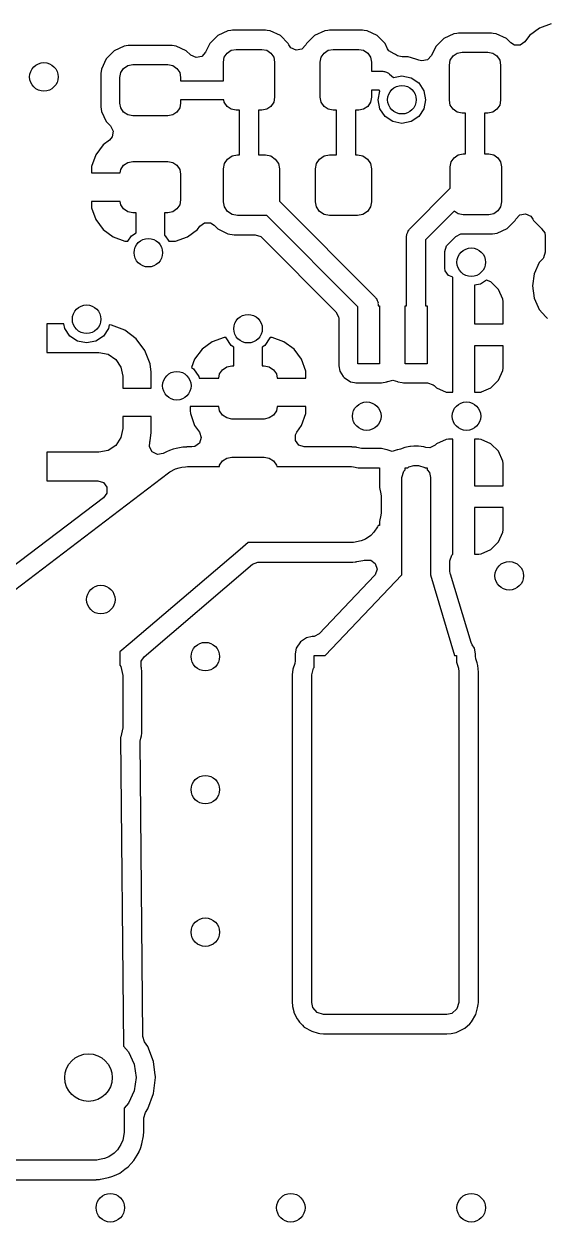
# Model space of a CAD drawing. Extents: x 100.3 to 197.2, y -144.7 to -85.3.
# Drawn here: x 126.99 to 132.49, y -123.75 to -111.14 of the extents above; entities that cross this region are included whole.
import ezdxf

# ---------------------------------------------------------------- set-up
doc = ezdxf.new("R2010")
doc.units = 0
doc.layers.add('BLACK', color=7, linetype='CONTINUOUS')

msp = doc.modelspace()

# ---------------------------------------------------------------- linework, layer by layer
at = {"layer": 'BLACK', "linetype": 'CONTINUOUS'}
for p, q in [((132.419, -111.186), (132.314, -111.264)), ((132.543, -111.143), (132.419, -111.186)), ((129.03, -111.266), (128.946, -111.35)), ((129.137, -111.216), (129.03, -111.266)), ((129.169, -111.212), (129.137, -111.216)), ((129.137, -111.216), (129.137, -111.216)), ((129.186, -111.209), (129.169, -111.212)), ((129.534, -111.209), (129.186, -111.209)), ((129.551, -111.212), (129.534, -111.209)), ((129.583, -111.216), (129.551, -111.212)), ((129.69, -111.266), (129.583, -111.216)), ((129.774, -111.35), (129.69, -111.266)), ((129.69, -111.266), (129.69, -111.266)), ((129.69, -111.266), (129.69, -111.266)), ((130.05, -111.266), (129.966, -111.35)), ((130.157, -111.216), (130.05, -111.266)), ((130.189, -111.212), (130.157, -111.216)), ((130.157, -111.216), (130.157, -111.216)), ((130.206, -111.209), (130.189, -111.212)), ((130.554, -111.209), (130.206, -111.209)), ((130.571, -111.212), (130.554, -111.209)), ((130.603, -111.216), (130.571, -111.212)), ((130.71, -111.266), (130.603, -111.216)), ((130.794, -111.35), (130.71, -111.266)), ((130.71, -111.266), (130.71, -111.266)), ((130.71, -111.266), (130.71, -111.266)), ((131.41, -111.296), (131.326, -111.38)), ((131.517, -111.246), (131.41, -111.296)), ((131.549, -111.242), (131.517, -111.246)), ((131.517, -111.246), (131.517, -111.246)), ((131.566, -111.239), (131.549, -111.242)), ((131.914, -111.239), (131.566, -111.239)), ((131.931, -111.242), (131.914, -111.239)), ((131.963, -111.246), (131.931, -111.242)), ((132.07, -111.296), (131.963, -111.246)), ((132.116, -111.341), (132.07, -111.296)), ((132.07, -111.296), (132.07, -111.296)), ((132.07, -111.296), (132.07, -111.296)), ((132.314, -111.264), (132.265, -111.33)), ((132.314, -111.264), (132.314, -111.264)), ((127.94, -111.426), (127.856, -111.51)), ((128.047, -111.376), (127.94, -111.426)), ((128.088, -111.371), (128.047, -111.376)), ((128.047, -111.376), (128.047, -111.376)), ((128.096, -111.369), (128.088, -111.371)), ((128.544, -111.369), (128.096, -111.369)), ((128.552, -111.371), (128.544, -111.369)), ((128.593, -111.376), (128.552, -111.371)), ((128.7, -111.426), (128.593, -111.376)), ((128.744, -111.469), (128.7, -111.426)), ((128.7, -111.426), (128.7, -111.426)), ((128.7, -111.426), (128.7, -111.426)), ((128.903, -111.441), (128.862, -111.486)), ((128.946, -111.35), (128.903, -111.441)), ((129.13, -111.45), (129.173, -111.42)), ((129.173, -111.42), (129.225, -111.41)), ((129.225, -111.41), (129.495, -111.41)), ((129.495, -111.41), (129.547, -111.42)), ((129.547, -111.42), (129.59, -111.45)), ((129.78, -111.363), (129.774, -111.35)), ((129.774, -111.35), (129.774, -111.35)), ((129.774, -111.35), (129.774, -111.35)), ((129.802, -111.393), (129.78, -111.363)), ((129.858, -111.419), (129.802, -111.393)), ((129.918, -111.408), (129.858, -111.419)), ((129.96, -111.363), (129.918, -111.408)), ((129.966, -111.35), (129.96, -111.363)), ((130.15, -111.45), (130.193, -111.42)), ((130.193, -111.42), (130.245, -111.41)), ((130.245, -111.41), (130.515, -111.41)), ((130.515, -111.41), (130.567, -111.42)), ((130.567, -111.42), (130.61, -111.45)), ((130.82, -111.405), (130.794, -111.35)), ((130.834, -111.427), (130.82, -111.405)), ((130.887, -111.459), (130.834, -111.427)), ((131.326, -111.38), (131.282, -111.475)), ((131.553, -111.45), (131.605, -111.44)), ((131.605, -111.44), (131.875, -111.44)), ((131.875, -111.44), (131.927, -111.45)), ((132.154, -111.365), (132.116, -111.341)), ((132.215, -111.365), (132.154, -111.365)), ((132.265, -111.33), (132.215, -111.365)), ((127.856, -111.51), (127.806, -111.617)), ((128.083, -111.58), (128.135, -111.57)), ((128.135, -111.57), (128.505, -111.57)), ((128.505, -111.57), (128.557, -111.58)), ((128.746, -111.472), (128.744, -111.469)), ((128.802, -111.497), (128.746, -111.472)), ((128.862, -111.486), (128.802, -111.497)), ((129.09, -111.545), (129.1, -111.493)), ((129.09, -111.74), (129.09, -111.545)), ((129.1, -111.493), (129.13, -111.45)), ((129.59, -111.45), (129.62, -111.493)), ((129.62, -111.493), (129.63, -111.545)), ((129.63, -111.545), (129.63, -111.915)), ((130.11, -111.545), (130.12, -111.493)), ((130.11, -111.915), (130.11, -111.545)), ((130.12, -111.493), (130.15, -111.45)), ((130.61, -111.45), (130.64, -111.493)), ((130.64, -111.493), (130.65, -111.545)), ((130.65, -111.545), (130.65, -111.64)), ((130.894, -111.461), (130.887, -111.459)), ((130.902, -111.466), (130.894, -111.461)), ((130.894, -111.461), (130.894, -111.461)), ((130.922, -111.477), (130.902, -111.466)), ((130.938, -111.483), (130.922, -111.477)), ((130.974, -111.49), (130.938, -111.483)), ((131.035, -111.49), (130.974, -111.49)), ((131.117, -111.514), (131.035, -111.49)), ((131.035, -111.49), (131.035, -111.49)), ((131.15, -111.524), (131.117, -111.514)), ((131.164, -111.528), (131.15, -111.524)), ((131.18, -111.531), (131.164, -111.528)), ((131.24, -111.519), (131.18, -111.531)), ((131.282, -111.475), (131.24, -111.519)), ((131.47, -111.575), (131.48, -111.523)), ((131.48, -111.523), (131.51, -111.48)), ((131.51, -111.48), (131.553, -111.45)), ((131.927, -111.45), (131.97, -111.48)), ((131.97, -111.48), (132, -111.523)), ((132, -111.523), (132.01, -111.575)), ((127.806, -111.617), (127.799, -111.666)), ((127.799, -111.666), (127.799, -112.014)), ((127.806, -111.617), (127.806, -111.617)), ((128, -111.705), (128.01, -111.653)), ((128.01, -111.653), (128.04, -111.61)), ((128.04, -111.61), (128.083, -111.58)), ((128.557, -111.58), (128.6, -111.61)), ((128.6, -111.61), (128.63, -111.653)), ((128.63, -111.653), (128.64, -111.705)), ((130.65, -111.64), (130.77, -111.64)), ((130.77, -111.64), (130.778, -111.643)), ((130.778, -111.643), (130.786, -111.642)), ((130.786, -111.642), (130.807, -111.652)), ((130.807, -111.652), (130.829, -111.66)), ((130.829, -111.66), (130.834, -111.666)), ((130.834, -111.666), (130.841, -111.67)), ((130.841, -111.67), (130.88, -111.708)), ((130.88, -111.708), (130.97, -111.69)), ((130.97, -111.69), (131.066, -111.709)), ((131.47, -111.945), (131.47, -111.575)), ((132.01, -111.575), (132.01, -111.945)), ((128, -111.975), (128, -111.705)), ((128.64, -111.705), (128.64, -111.74)), ((128.64, -111.74), (129.09, -111.74)), ((131.066, -111.709), (131.147, -111.764)), ((131.147, -111.764), (131.201, -111.845)), ((129.095, -111.94), (128.64, -111.94)), ((128.64, -111.94), (128.64, -111.975)), ((129.1, -111.967), (129.095, -111.94)), ((129.63, -111.915), (129.62, -111.967)), ((130.12, -111.967), (130.11, -111.915)), ((130.65, -111.915), (130.64, -111.967)), ((130.729, -111.84), (130.65, -111.84)), ((130.65, -111.84), (130.65, -111.915)), ((130.72, -111.94), (130.738, -111.85)), ((130.739, -112.036), (130.72, -111.94)), ((130.738, -111.85), (130.729, -111.84)), ((131.201, -111.845), (131.22, -111.94)), ((131.22, -111.94), (131.201, -112.036)), ((131.48, -111.997), (131.47, -111.945)), ((132.01, -111.945), (132, -111.997)), ((127.799, -112.014), (127.806, -112.063)), ((127.806, -112.063), (127.806, -112.063)), ((127.806, -112.063), (127.856, -112.17)), ((128.01, -112.027), (128, -111.975)), ((128.04, -112.07), (128.01, -112.027)), ((128.083, -112.1), (128.04, -112.07)), ((128.6, -112.07), (128.557, -112.1)), ((128.63, -112.027), (128.6, -112.07)), ((128.64, -111.975), (128.63, -112.027)), ((129.13, -112.01), (129.1, -111.967)), ((129.173, -112.04), (129.13, -112.01)), ((129.225, -112.05), (129.173, -112.04)), ((129.26, -112.05), (129.225, -112.05)), ((129.26, -112.52), (129.26, -112.05)), ((129.495, -112.05), (129.46, -112.05)), ((129.46, -112.05), (129.46, -112.52)), ((129.547, -112.04), (129.495, -112.05)), ((129.59, -112.01), (129.547, -112.04)), ((129.62, -111.967), (129.59, -112.01)), ((130.15, -112.01), (130.12, -111.967)), ((130.193, -112.04), (130.15, -112.01)), ((130.245, -112.05), (130.193, -112.04)), ((130.28, -112.05), (130.245, -112.05)), ((130.28, -112.52), (130.28, -112.05)), ((130.515, -112.05), (130.48, -112.05)), ((130.48, -112.05), (130.48, -112.52)), ((130.567, -112.04), (130.515, -112.05)), ((130.61, -112.01), (130.567, -112.04)), ((130.64, -111.967), (130.61, -112.01)), ((130.793, -112.117), (130.739, -112.036)), ((131.201, -112.036), (131.147, -112.117)), ((131.51, -112.04), (131.48, -111.997)), ((131.553, -112.07), (131.51, -112.04)), ((131.605, -112.08), (131.553, -112.07)), ((131.927, -112.07), (131.875, -112.08)), ((131.97, -112.04), (131.927, -112.07)), ((132, -111.997), (131.97, -112.04)), ((127.856, -112.17), (127.856, -112.17)), ((127.856, -112.17), (127.856, -112.17)), ((127.856, -112.17), (127.901, -112.216)), ((128.135, -112.11), (128.083, -112.1)), ((128.505, -112.11), (128.135, -112.11)), ((128.557, -112.1), (128.505, -112.11)), ((130.875, -112.171), (130.793, -112.117)), ((130.97, -112.19), (130.875, -112.171)), ((131.066, -112.171), (130.97, -112.19)), ((131.147, -112.117), (131.066, -112.171)), ((131.64, -112.08), (131.605, -112.08)), ((131.64, -112.51), (131.64, -112.08)), ((131.875, -112.08), (131.84, -112.08)), ((131.84, -112.08), (131.84, -112.51)), ((127.901, -112.216), (127.929, -112.27)), ((127.929, -112.27), (127.919, -112.331)), ((127.824, -112.414), (127.746, -112.519)), ((127.89, -112.365), (127.824, -112.414)), ((127.824, -112.414), (127.824, -112.414)), ((127.919, -112.331), (127.89, -112.365)), ((127.746, -112.519), (127.703, -112.643)), ((129.101, -112.611), (129.133, -112.564)), ((129.133, -112.564), (129.181, -112.532)), ((129.181, -112.532), (129.238, -112.52)), ((129.238, -112.52), (129.26, -112.52)), ((129.46, -112.52), (129.533, -112.52)), ((129.533, -112.52), (129.589, -112.532)), ((129.589, -112.532), (129.637, -112.564)), ((129.637, -112.564), (129.669, -112.611)), ((130.071, -112.611), (130.103, -112.564)), ((130.103, -112.564), (130.151, -112.532)), ((130.151, -112.532), (130.208, -112.52)), ((130.208, -112.52), (130.28, -112.52)), ((130.48, -112.52), (130.503, -112.52)), ((130.503, -112.52), (130.559, -112.532)), ((130.559, -112.532), (130.607, -112.564)), ((130.607, -112.564), (130.639, -112.611)), ((131.49, -112.593), (131.52, -112.55)), ((131.52, -112.55), (131.563, -112.52)), ((131.563, -112.52), (131.615, -112.51)), ((131.615, -112.51), (131.64, -112.51)), ((131.84, -112.51), (131.885, -112.51)), ((131.885, -112.51), (131.937, -112.52)), ((131.937, -112.52), (131.98, -112.55)), ((131.98, -112.55), (132.01, -112.593)), ((127.703, -112.643), (127.7, -112.673)), ((127.7, -112.673), (127.7, -112.71)), ((128.003, -112.71), (128.01, -112.673)), ((128.01, -112.673), (128.04, -112.63)), ((128.04, -112.63), (128.083, -112.6)), ((128.083, -112.6), (128.135, -112.59)), ((128.135, -112.59), (128.505, -112.59)), ((128.505, -112.59), (128.557, -112.6)), ((128.557, -112.6), (128.6, -112.63)), ((128.6, -112.63), (128.63, -112.673)), ((128.63, -112.673), (128.64, -112.725)), ((129.09, -112.668), (129.101, -112.611)), ((129.09, -113.013), (129.09, -112.668)), ((129.669, -112.611), (129.68, -112.668)), ((129.68, -112.668), (129.68, -113.009)), ((130.06, -112.668), (130.071, -112.611)), ((130.06, -113.013), (130.06, -112.668)), ((130.639, -112.611), (130.65, -112.668)), ((130.65, -112.668), (130.65, -113.013)), ((131.48, -112.645), (131.49, -112.593)), ((131.48, -112.871), (131.48, -112.645)), ((132.01, -112.593), (132.02, -112.645)), ((132.02, -112.645), (132.02, -113.015)), ((127.7, -112.71), (128.003, -112.71)), ((127.7, -112.71), (127.7, -112.71)), ((128.64, -112.725), (128.64, -112.995)), ((131.05, -113.301), (131.48, -112.871)), ((128.003, -113.01), (127.7, -113.01)), ((127.7, -113.01), (127.7, -113.01)), ((127.7, -113.01), (127.7, -113.047)), ((127.7, -113.047), (127.703, -113.077)), ((127.703, -113.077), (127.746, -113.201)), ((128.01, -113.047), (128.003, -113.01)), ((128.04, -113.09), (128.01, -113.047)), ((128.63, -113.047), (128.6, -113.09)), ((128.64, -112.995), (128.63, -113.047)), ((129.101, -113.069), (129.09, -113.013)), ((129.133, -113.117), (129.101, -113.069)), ((129.68, -113.009), (130.691, -114.02)), ((130.071, -113.069), (130.06, -113.013)), ((130.103, -113.117), (130.071, -113.069)), ((130.639, -113.069), (130.607, -113.117)), ((130.65, -113.013), (130.639, -113.069)), ((132.01, -113.067), (131.98, -113.11)), ((132.02, -113.015), (132.01, -113.067)), ((127.746, -113.201), (127.824, -113.306)), ((128.083, -113.12), (128.04, -113.09)), ((128.135, -113.13), (128.083, -113.12)), ((128.17, -113.13), (128.135, -113.13)), ((128.17, -113.342), (128.17, -113.13)), ((128.505, -113.13), (128.47, -113.13)), ((128.47, -113.13), (128.47, -113.369)), ((128.557, -113.12), (128.505, -113.13)), ((128.6, -113.09), (128.557, -113.12)), ((129.181, -113.149), (129.133, -113.117)), ((129.238, -113.16), (129.181, -113.149)), ((129.533, -113.16), (129.238, -113.16)), ((129.546, -113.158), (129.533, -113.16)), ((130.506, -114.118), (129.546, -113.158)), ((130.151, -113.149), (130.103, -113.117)), ((130.208, -113.16), (130.151, -113.149)), ((130.503, -113.16), (130.208, -113.16)), ((130.559, -113.149), (130.503, -113.16)), ((130.607, -113.117), (130.559, -113.149)), ((131.522, -113.112), (131.22, -113.413)), ((131.563, -113.14), (131.522, -113.112)), ((131.615, -113.15), (131.563, -113.14)), ((131.885, -113.15), (131.615, -113.15)), ((131.937, -113.14), (131.885, -113.15)), ((131.98, -113.11), (131.937, -113.14)), ((132.08, -113.294), (132.164, -113.21)), ((132.164, -113.21), (132.17, -113.197)), ((132.17, -113.197), (132.212, -113.152)), ((132.212, -113.152), (132.272, -113.141)), ((132.272, -113.141), (132.328, -113.167)), ((132.328, -113.167), (132.35, -113.197)), ((132.35, -113.197), (132.356, -113.21)), ((132.356, -113.21), (132.44, -113.294)), ((127.824, -113.306), (127.824, -113.306)), ((127.824, -113.306), (127.929, -113.384)), ((128.711, -113.384), (128.816, -113.306)), ((128.816, -113.306), (128.842, -113.271)), ((128.816, -113.306), (128.816, -113.306)), ((128.842, -113.271), (128.892, -113.235)), ((128.892, -113.235), (128.953, -113.235)), ((128.953, -113.235), (128.992, -113.259)), ((128.992, -113.259), (129.033, -113.3)), ((129.033, -113.3), (129.137, -113.351)), ((131.021, -113.356), (131.032, -113.335)), ((131.032, -113.335), (131.039, -113.313)), ((131.039, -113.313), (131.046, -113.308)), ((131.046, -113.308), (131.05, -113.301)), ((131.973, -113.344), (132.08, -113.294)), ((132.44, -113.294), (132.44, -113.294)), ((132.44, -113.294), (132.446, -113.3)), ((132.446, -113.3), (132.444, -113.302)), ((132.444, -113.302), (132.474, -113.341)), ((127.929, -113.384), (128.053, -113.427)), ((128.053, -113.427), (128.083, -113.43)), ((128.083, -113.43), (128.083, -113.43)), ((128.083, -113.43), (128.085, -113.43)), ((128.085, -113.43), (128.123, -113.373)), ((128.123, -113.373), (128.17, -113.342)), ((128.47, -113.369), (128.477, -113.373)), ((128.477, -113.373), (128.515, -113.43)), ((128.515, -113.43), (128.557, -113.43)), ((128.557, -113.43), (128.587, -113.427)), ((128.557, -113.43), (128.557, -113.43)), ((128.587, -113.427), (128.711, -113.384)), ((129.137, -113.351), (129.205, -113.361)), ((129.205, -113.361), (129.425, -113.361)), ((129.425, -113.361), (129.483, -113.38)), ((129.483, -113.38), (129.495, -113.39)), ((129.495, -113.39), (130.276, -114.172)), ((131.02, -113.372), (131.023, -113.364)), ((131.02, -114.11), (131.02, -113.372)), ((131.023, -113.364), (131.021, -113.356)), ((131.22, -113.413), (131.22, -114.11)), ((131.45, -113.467), (131.538, -113.379)), ((131.538, -113.379), (131.592, -113.352)), ((131.592, -113.352), (131.608, -113.35)), ((131.608, -113.35), (131.924, -113.35)), ((131.924, -113.35), (131.973, -113.344)), ((131.924, -113.35), (131.924, -113.35)), ((132.474, -113.341), (132.48, -113.374)), ((132.48, -113.374), (132.48, -113.545)), ((131.421, -113.537), (131.44, -113.479)), ((131.421, -113.711), (131.421, -113.537)), ((131.44, -113.479), (131.45, -113.467)), ((132.48, -113.545), (132.461, -113.603)), ((131.426, -113.741), (131.421, -113.711)), ((132.417, -113.654), (132.363, -113.772)), ((132.456, -113.61), (132.417, -113.654)), ((132.417, -113.654), (132.417, -113.654)), ((132.461, -113.603), (132.456, -113.61)), ((131.462, -113.791), (131.426, -113.741)), ((131.499, -113.803), (131.462, -113.791)), ((131.506, -113.81), (131.499, -113.803)), ((131.506, -114.3), (131.506, -113.81)), ((131.861, -113.838), (131.796, -113.881)), ((131.907, -113.858), (131.861, -113.838)), ((132.363, -113.772), (132.345, -113.9)), ((131.796, -113.881), (131.735, -113.893)), ((131.735, -113.893), (131.735, -114.11)), ((131.986, -113.937), (131.907, -113.858)), ((132.032, -114.04), (131.986, -113.937)), ((132.345, -113.9), (132.345, -113.9)), ((132.345, -113.9), (132.363, -114.028)), ((130.691, -114.02), (130.695, -114.027)), ((130.695, -114.027), (130.701, -114.032)), ((130.701, -114.032), (130.708, -114.054)), ((130.708, -114.054), (130.719, -114.075)), ((130.719, -114.075), (130.718, -114.083)), ((130.718, -114.083), (130.72, -114.09)), ((130.72, -114.09), (130.72, -114.11)), ((132.035, -114.065), (132.032, -114.04)), ((132.035, -114.3), (132.035, -114.065)), ((132.035, -114.065), (132.035, -114.065)), ((132.363, -114.028), (132.406, -114.122)), ((130.276, -114.172), (130.304, -114.226)), ((130.506, -114.719), (130.506, -114.118)), ((130.72, -114.11), (130.735, -114.11)), ((130.735, -114.11), (130.735, -114.719)), ((131.006, -114.719), (131.006, -114.11)), ((131.006, -114.11), (131.02, -114.11)), ((131.22, -114.11), (131.235, -114.11)), ((131.235, -114.11), (131.235, -114.719)), ((131.735, -114.11), (131.735, -114.3)), ((132.406, -114.122), (132.417, -114.146)), ((132.417, -114.146), (132.486, -114.226)), ((127.23, -114.3), (127.23, -114.6)), ((127.41, -114.3), (127.23, -114.3)), ((127.23, -114.3), (127.23, -114.3)), ((127.419, -114.346), (127.41, -114.3)), ((127.888, -114.308), (127.881, -114.346)), ((127.911, -114.311), (127.888, -114.308)), ((128.052, -114.366), (127.911, -114.311)), ((130.304, -114.226), (130.305, -114.242)), ((130.305, -114.242), (130.305, -114.739)), ((131.506, -114.719), (131.506, -114.3)), ((131.735, -114.3), (131.735, -114.3)), ((131.735, -114.3), (132.035, -114.3)), ((132.035, -114.3), (132.035, -114.3)), ((132.486, -114.226), (132.502, -114.244)), ((127.473, -114.427), (127.419, -114.346)), ((127.554, -114.481), (127.473, -114.427)), ((127.827, -114.427), (127.746, -114.481)), ((127.881, -114.346), (127.827, -114.427)), ((128.173, -114.457), (128.052, -114.366)), ((128.264, -114.578), (128.173, -114.457)), ((129.097, -114.443), (128.972, -114.487)), ((129.118, -114.441), (129.097, -114.443)), ((129.097, -114.443), (129.097, -114.443)), ((129.119, -114.446), (129.118, -114.441)), ((129.173, -114.527), (129.119, -114.446)), ((129.581, -114.446), (129.527, -114.527)), ((129.582, -114.441), (129.581, -114.446)), ((129.603, -114.443), (129.582, -114.441)), ((129.728, -114.487), (129.603, -114.443)), ((127.65, -114.5), (127.554, -114.481)), ((127.746, -114.481), (127.65, -114.5)), ((128.319, -114.719), (128.264, -114.578)), ((128.865, -114.565), (128.787, -114.672)), ((128.972, -114.487), (128.865, -114.565)), ((128.865, -114.565), (128.865, -114.565)), ((129.2, -114.545), (129.173, -114.527)), ((129.2, -114.74), (129.2, -114.545)), ((129.527, -114.527), (129.5, -114.545)), ((129.5, -114.545), (129.5, -114.74)), ((129.835, -114.565), (129.728, -114.487)), ((129.913, -114.672), (129.835, -114.565)), ((129.835, -114.565), (129.835, -114.565)), ((132.035, -114.529), (131.735, -114.529)), ((131.735, -114.529), (131.735, -114.529)), ((131.735, -114.529), (131.735, -115.019)), ((132.035, -114.764), (132.035, -114.529)), ((132.035, -114.529), (132.035, -114.529)), ((127.23, -114.6), (127.78, -114.6)), ((127.78, -114.6), (127.876, -114.619)), ((127.876, -114.619), (127.957, -114.673)), ((127.957, -114.673), (128.011, -114.754)), ((128.33, -114.807), (128.319, -114.719)), ((128.787, -114.672), (128.756, -114.759)), ((129.957, -114.797), (129.913, -114.672)), ((130.735, -114.719), (130.506, -114.719)), ((131.235, -114.719), (131.006, -114.719)), ((131.506, -115.019), (131.506, -114.719)), ((128.011, -114.754), (128.03, -114.85)), ((128.33, -114.87), (128.33, -114.807)), ((128.33, -114.807), (128.33, -114.807)), ((128.756, -114.759), (128.777, -114.773)), ((128.777, -114.773), (128.831, -114.854)), ((129.042, -114.87), (129.051, -114.826)), ((129.051, -114.826), (129.081, -114.781)), ((129.081, -114.781), (129.126, -114.751)), ((129.126, -114.751), (129.18, -114.74)), ((129.18, -114.74), (129.2, -114.74)), ((129.5, -114.74), (129.52, -114.74)), ((129.52, -114.74), (129.574, -114.751)), ((129.574, -114.751), (129.619, -114.781)), ((129.619, -114.781), (129.649, -114.826)), ((129.649, -114.826), (129.658, -114.87)), ((129.96, -114.827), (129.957, -114.797)), ((129.957, -114.797), (129.957, -114.797)), ((129.96, -114.87), (129.96, -114.827)), ((130.305, -114.739), (130.305, -114.739)), ((130.305, -114.739), (130.317, -114.798)), ((130.317, -114.798), (130.317, -114.798)), ((130.317, -114.798), (130.353, -114.851)), ((131.986, -114.892), (132.032, -114.789)), ((132.032, -114.789), (132.035, -114.764)), ((132.035, -114.764), (132.035, -114.764)), ((128.03, -114.85), (128.03, -114.975)), ((128.03, -114.975), (128.33, -114.975)), ((128.33, -114.975), (128.33, -114.87)), ((128.33, -114.975), (128.33, -114.975)), ((128.831, -114.854), (128.834, -114.87)), ((128.834, -114.87), (129.042, -114.87)), ((129.658, -114.87), (129.96, -114.87)), ((129.96, -114.87), (129.96, -114.87)), ((130.353, -114.851), (130.361, -114.864)), ((130.361, -114.864), (130.428, -114.908)), ((130.428, -114.908), (130.472, -114.917)), ((130.472, -114.917), (130.486, -114.92)), ((130.486, -114.92), (130.486, -114.92)), ((130.486, -114.92), (130.486, -114.92)), ((130.486, -114.92), (130.486, -114.92)), ((130.486, -114.92), (130.754, -114.92)), ((130.754, -114.92), (130.813, -114.908)), ((130.754, -114.92), (130.754, -114.92)), ((130.813, -114.908), (130.815, -114.907)), ((130.815, -114.907), (130.82, -114.905)), ((130.82, -114.905), (130.822, -114.904)), ((130.822, -114.905), (130.874, -114.89)), ((130.822, -114.904), (130.822, -114.905)), ((130.874, -114.89), (130.925, -114.907)), ((130.925, -114.907), (130.928, -114.908)), ((130.928, -114.908), (130.972, -114.917)), ((130.972, -114.917), (130.986, -114.92)), ((130.986, -114.92), (130.986, -114.92)), ((130.986, -114.92), (130.986, -114.92)), ((130.986, -114.92), (130.986, -114.92)), ((130.986, -114.92), (131.241, -114.92)), ((131.241, -114.92), (131.299, -114.939)), ((131.299, -114.939), (131.311, -114.949)), ((131.311, -114.949), (131.333, -114.971)), ((131.333, -114.971), (131.436, -115.016)), ((131.808, -115.015), (131.907, -114.971)), ((131.907, -114.971), (131.986, -114.892)), ((131.436, -115.016), (131.461, -115.019)), ((131.461, -115.019), (131.506, -115.019)), ((131.735, -115.019), (131.779, -115.019)), ((131.735, -115.019), (131.735, -115.019)), ((131.779, -115.019), (131.804, -115.016)), ((131.779, -115.019), (131.779, -115.019)), ((131.804, -115.016), (131.808, -115.015)), ((129.042, -115.17), (128.74, -115.17)), ((128.74, -115.17), (128.74, -115.213)), ((128.74, -115.213), (128.743, -115.243)), ((129.051, -115.214), (129.042, -115.17)), ((129.081, -115.259), (129.051, -115.214)), ((129.649, -115.214), (129.619, -115.259)), ((129.658, -115.17), (129.649, -115.214)), ((129.96, -115.17), (129.658, -115.17)), ((129.957, -115.243), (129.96, -115.213)), ((129.96, -115.213), (129.96, -115.17)), ((129.96, -115.17), (129.96, -115.17)), ((128.33, -115.275), (128.03, -115.275)), ((128.03, -115.275), (128.03, -115.4)), ((128.33, -115.443), (128.33, -115.275)), ((128.33, -115.275), (128.33, -115.275)), ((128.743, -115.243), (128.743, -115.243)), ((128.743, -115.243), (128.787, -115.368)), ((129.126, -115.289), (129.081, -115.259)), ((129.18, -115.3), (129.126, -115.289)), ((129.52, -115.3), (129.18, -115.3)), ((129.574, -115.289), (129.52, -115.3)), ((129.619, -115.259), (129.574, -115.289)), ((129.913, -115.368), (129.957, -115.243)), ((128.03, -115.4), (128.011, -115.496)), ((128.319, -115.531), (128.33, -115.443)), ((128.33, -115.443), (128.33, -115.443)), ((128.787, -115.368), (128.837, -115.437)), ((128.837, -115.437), (128.857, -115.495)), ((129.848, -115.465), (129.863, -115.437)), ((129.848, -115.526), (129.848, -115.465)), ((129.863, -115.437), (129.913, -115.368)), ((127.957, -115.577), (127.876, -115.631)), ((128.011, -115.496), (127.957, -115.577)), ((128.311, -115.592), (128.316, -115.539)), ((128.34, -115.647), (128.311, -115.592)), ((128.316, -115.539), (128.319, -115.531)), ((128.662, -115.598), (128.592, -115.61)), ((128.67, -115.597), (128.662, -115.598)), ((128.662, -115.598), (128.662, -115.598)), ((128.699, -115.595), (128.67, -115.597)), ((128.703, -115.595), (128.699, -115.595)), ((128.707, -115.594), (128.703, -115.595)), ((128.758, -115.594), (128.707, -115.594)), ((128.789, -115.589), (128.758, -115.594)), ((128.838, -115.553), (128.789, -115.589)), ((128.857, -115.495), (128.838, -115.553)), ((129.884, -115.576), (129.848, -115.526)), ((129.942, -115.594), (129.884, -115.576)), ((130.443, -115.594), (129.942, -115.594)), ((130.447, -115.595), (130.443, -115.594)), ((130.443, -115.594), (130.443, -115.594)), ((130.453, -115.595), (130.447, -115.595)), ((130.487, -115.598), (130.453, -115.595)), ((130.495, -115.6), (130.487, -115.598)), ((130.497, -115.6), (130.495, -115.6)), ((130.544, -115.609), (130.497, -115.6)), ((130.497, -115.6), (130.497, -115.6)), ((130.497, -115.6), (130.497, -115.6)), ((130.99, -115.603), (130.983, -115.607)), ((131, -115.601), (130.99, -115.603)), ((130.99, -115.603), (130.99, -115.603)), ((131.036, -115.593), (131, -115.601)), ((131, -115.601), (131, -115.601)), ((131, -115.601), (131, -115.601)), ((131.053, -115.59), (131.036, -115.593)), ((131.06, -115.589), (131.053, -115.59)), ((131.096, -115.585), (131.06, -115.589)), ((131.144, -115.585), (131.096, -115.585)), ((131.202, -115.593), (131.144, -115.585)), ((131.144, -115.585), (131.144, -115.585)), ((131.221, -115.599), (131.202, -115.593)), ((131.202, -115.593), (131.202, -115.593)), ((131.265, -115.602), (131.221, -115.599)), ((131.319, -115.574), (131.265, -115.602)), ((131.333, -115.56), (131.319, -115.574)), ((131.436, -115.514), (131.333, -115.56)), ((131.461, -115.512), (131.436, -115.514)), ((131.506, -115.512), (131.461, -115.512)), ((131.461, -115.512), (131.461, -115.512)), ((131.506, -116.002), (131.506, -115.512)), ((131.735, -115.512), (131.735, -115.812)), ((131.779, -115.512), (131.735, -115.512)), ((131.735, -115.512), (131.735, -115.512)), ((131.804, -115.514), (131.779, -115.512)), ((131.907, -115.56), (131.804, -115.514)), ((131.986, -115.639), (131.907, -115.56)), ((127.78, -115.65), (127.23, -115.65)), ((127.23, -115.65), (127.23, -115.95)), ((127.876, -115.631), (127.78, -115.65)), ((128.395, -115.673), (128.34, -115.647)), ((128.455, -115.663), (128.395, -115.673)), ((128.491, -115.644), (128.455, -115.663)), ((128.522, -115.63), (128.491, -115.644)), ((128.491, -115.644), (128.491, -115.644)), ((128.56, -115.618), (128.522, -115.63)), ((128.592, -115.61), (128.56, -115.618)), ((128.592, -115.61), (128.592, -115.61)), ((129.081, -115.741), (129.126, -115.711)), ((129.126, -115.711), (129.18, -115.7)), ((129.18, -115.7), (129.52, -115.7)), ((129.52, -115.7), (129.574, -115.711)), ((129.574, -115.711), (129.619, -115.741)), ((130.563, -115.611), (130.544, -115.609)), ((130.754, -115.611), (130.563, -115.611)), ((130.813, -115.623), (130.754, -115.611)), ((130.754, -115.611), (130.754, -115.611)), ((130.754, -115.611), (130.754, -115.611)), ((130.815, -115.624), (130.813, -115.623)), ((130.813, -115.623), (130.813, -115.623)), ((130.813, -115.623), (130.813, -115.623)), ((130.813, -115.623), (130.813, -115.623)), ((130.866, -115.641), (130.815, -115.624)), ((130.919, -115.626), (130.866, -115.641)), ((130.92, -115.626), (130.919, -115.626)), ((130.919, -115.626), (130.919, -115.626)), ((130.925, -115.624), (130.92, -115.626)), ((130.928, -115.623), (130.925, -115.624)), ((130.955, -115.617), (130.928, -115.623)), ((130.928, -115.623), (130.928, -115.623)), ((130.983, -115.607), (130.955, -115.617)), ((132.032, -115.742), (131.986, -115.639)), ((128.512, -115.867), (128.528, -115.856)), ((128.528, -115.856), (128.587, -115.825)), ((128.587, -115.825), (128.625, -115.812)), ((128.625, -115.812), (128.654, -115.808)), ((128.654, -115.808), (128.691, -115.802)), ((128.691, -115.802), (128.711, -115.8)), ((128.711, -115.8), (129.048, -115.8)), ((129.048, -115.8), (129.051, -115.786)), ((129.051, -115.786), (129.081, -115.741)), ((129.619, -115.741), (129.649, -115.786)), ((129.649, -115.786), (129.652, -115.8)), ((129.652, -115.8), (130.438, -115.8)), ((130.438, -115.8), (130.462, -115.802)), ((130.462, -115.802), (130.508, -115.812)), ((130.508, -115.812), (130.735, -115.812)), ((130.735, -115.812), (130.735, -116.022)), ((130.97, -115.916), (130.99, -115.848)), ((130.99, -115.848), (131.006, -115.835)), ((131.006, -115.835), (131.006, -115.812)), ((131.006, -115.812), (131.033, -115.812)), ((131.033, -115.812), (131.044, -115.802)), ((131.044, -115.802), (131.096, -115.79)), ((131.096, -115.79), (131.144, -115.79)), ((131.144, -115.79), (131.212, -115.81)), ((131.212, -115.81), (131.213, -115.812)), ((131.213, -115.812), (131.235, -115.812)), ((131.235, -115.812), (131.235, -115.836)), ((131.235, -115.836), (131.259, -115.864)), ((131.735, -115.812), (131.735, -116.002)), ((132.035, -115.767), (132.032, -115.742)), ((132.035, -116.002), (132.035, -115.767)), ((132.035, -115.767), (132.035, -115.767)), ((126.889, -117.1), (128.512, -115.867)), ((127.23, -115.95), (127.23, -115.95)), ((127.23, -115.95), (127.769, -115.95)), ((127.769, -115.95), (127.827, -115.969)), ((127.827, -115.969), (127.863, -116.018)), ((130.97, -116.94), (130.97, -115.916)), ((131.259, -115.864), (131.27, -115.916)), ((131.27, -115.916), (131.27, -116.94)), ((127.863, -116.08), (127.829, -116.128)), ((127.863, -116.018), (127.863, -116.08)), ((130.735, -116.022), (130.748, -116.088)), ((130.748, -116.088), (130.75, -116.112)), ((131.506, -116.421), (131.506, -116.002)), ((131.735, -116.002), (131.735, -116.002)), ((131.735, -116.002), (132.035, -116.002)), ((132.035, -116.002), (132.035, -116.002)), ((127.829, -116.128), (126.853, -116.869)), ((130.75, -116.112), (130.75, -116.288)), ((132.035, -116.231), (131.735, -116.231)), ((131.735, -116.231), (131.735, -116.231)), ((131.735, -116.231), (131.735, -116.721)), ((132.035, -116.466), (132.035, -116.231)), ((132.035, -116.231), (132.035, -116.231)), ((130.748, -116.312), (130.735, -116.378)), ((130.75, -116.288), (130.748, -116.312)), ((130.713, -116.435), (130.676, -116.492)), ((130.719, -116.421), (130.713, -116.435)), ((130.735, -116.421), (130.719, -116.421)), ((130.735, -116.378), (130.735, -116.421)), ((131.506, -116.721), (131.506, -116.421)), ((132.032, -116.491), (132.035, -116.466)), ((132.035, -116.466), (132.035, -116.466)), ((129.35, -116.6), (129.266, -116.672)), ((130.438, -116.6), (129.35, -116.6)), ((130.462, -116.598), (130.438, -116.6)), ((130.541, -116.582), (130.462, -116.598)), ((130.585, -116.563), (130.541, -116.582)), ((130.642, -116.526), (130.585, -116.563)), ((130.676, -116.492), (130.642, -116.526)), ((131.907, -116.673), (131.986, -116.594)), ((131.986, -116.594), (132.032, -116.491)), ((129.266, -116.672), (128.107, -117.659)), ((129.266, -116.672), (129.266, -116.672)), ((131.476, -116.792), (131.495, -116.734)), ((131.495, -116.734), (131.505, -116.722)), ((131.505, -116.722), (131.506, -116.721)), ((131.735, -116.721), (131.779, -116.721)), ((131.735, -116.721), (131.735, -116.721)), ((131.779, -116.721), (131.804, -116.718)), ((131.779, -116.721), (131.779, -116.721)), ((131.804, -116.718), (131.907, -116.673)), ((128.255, -117.803), (129.398, -116.829)), ((129.398, -116.829), (129.454, -116.806)), ((129.454, -116.806), (129.462, -116.805)), ((129.462, -116.805), (130.443, -116.805)), ((130.443, -116.805), (130.443, -116.805)), ((130.443, -116.805), (130.453, -116.805)), ((130.453, -116.805), (130.477, -116.803)), ((130.477, -116.803), (130.487, -116.802)), ((130.487, -116.802), (130.497, -116.8)), ((130.487, -116.802), (130.487, -116.802)), ((130.487, -116.802), (130.487, -116.802)), ((130.497, -116.8), (130.581, -116.784)), ((130.581, -116.784), (130.583, -116.783)), ((130.581, -116.784), (130.581, -116.784)), ((130.581, -116.784), (130.581, -116.784)), ((130.583, -116.783), (130.583, -116.783)), ((130.583, -116.783), (130.583, -116.783)), ((130.583, -116.783), (130.583, -116.783)), ((130.583, -116.783), (130.583, -116.784)), ((130.583, -116.784), (130.642, -116.785)), ((130.642, -116.785), (130.69, -116.822)), ((130.69, -116.822), (130.708, -116.88)), ((131.476, -116.896), (131.476, -116.792)), ((130.681, -116.947), (130.099, -117.559)), ((130.163, -117.79), (130.97, -116.94)), ((130.688, -116.938), (130.681, -116.947)), ((130.708, -116.88), (130.688, -116.938)), ((131.27, -116.94), (131.525, -117.79)), ((131.48, -116.924), (131.476, -116.896)), ((131.482, -116.931), (131.48, -116.924)), ((131.698, -117.65), (131.482, -116.931)), ((129.967, -117.602), (129.901, -117.646)), ((130.025, -117.59), (129.967, -117.602)), ((129.967, -117.602), (129.967, -117.602)), ((130.027, -117.59), (130.025, -117.59)), ((130.025, -117.59), (130.025, -117.59)), ((130.025, -117.59), (130.025, -117.59)), ((130.045, -117.588), (130.027, -117.59)), ((130.099, -117.559), (130.045, -117.588)), ((128.107, -117.659), (128, -117.75)), ((128.107, -117.659), (128.107, -117.659)), ((129.856, -117.712), (129.845, -117.771)), ((129.901, -117.646), (129.856, -117.712)), ((129.856, -117.712), (129.856, -117.712)), ((129.901, -117.646), (129.901, -117.646)), ((131.71, -117.676), (131.698, -117.65)), ((131.698, -117.65), (131.698, -117.65)), ((131.734, -117.712), (131.71, -117.676)), ((131.746, -117.771), (131.734, -117.712)), ((128, -117.75), (128.001, -117.89)), ((128.225, -117.849), (128.255, -117.803)), ((128.226, -117.911), (128.225, -117.849)), ((129.841, -117.873), (129.823, -117.933)), ((129.845, -117.845), (129.841, -117.873)), ((129.845, -117.771), (129.845, -117.771)), ((129.845, -117.771), (129.845, -117.845)), ((130.045, -117.916), (130.045, -117.79)), ((130.045, -117.79), (130.163, -117.79)), ((131.525, -117.79), (131.545, -117.79)), ((131.545, -117.79), (131.545, -117.857)), ((131.545, -117.857), (131.565, -117.923)), ((131.746, -117.796), (131.746, -117.771)), ((131.746, -117.771), (131.746, -117.771)), ((131.75, -117.824), (131.746, -117.796)), ((131.762, -117.864), (131.75, -117.824)), ((131.765, -117.878), (131.762, -117.864)), ((128.001, -117.89), (128.011, -117.904)), ((128.011, -117.904), (128.03, -118)), ((128.03, -118), (128.03, -118.55)), ((128.228, -117.915), (128.226, -117.911)), ((128.229, -117.933), (128.228, -117.915)), ((128.23, -117.946), (128.229, -117.933)), ((128.231, -117.946), (128.23, -117.946)), ((128.231, -118.604), (128.231, -117.946)), ((129.823, -117.933), (129.815, -117.991)), ((129.815, -117.991), (129.815, -121.439)), ((129.823, -117.933), (129.823, -117.933)), ((130.02, -117.991), (130.04, -117.923)), ((130.02, -121.439), (130.02, -117.991)), ((130.04, -117.923), (130.045, -117.916)), ((131.565, -117.923), (131.57, -117.959)), ((131.57, -117.959), (131.57, -121.439)), ((131.768, -117.893), (131.765, -117.878)), ((131.774, -117.929), (131.768, -117.893)), ((131.774, -117.933), (131.774, -117.929)), ((131.776, -117.959), (131.774, -117.933)), ((131.776, -121.388), (131.776, -117.959)), ((131.776, -117.959), (131.776, -117.959)), ((128.03, -118.55), (128.011, -118.646)), ((128.228, -118.635), (128.23, -118.604)), ((128.23, -118.604), (128.231, -118.604)), ((128.011, -118.646), (128.008, -118.65)), ((128.008, -118.65), (128.039, -121.9)), ((128.214, -118.691), (128.22, -118.657)), ((128.243, -121.791), (128.214, -118.691)), ((128.22, -118.657), (128.228, -118.635)), ((131.776, -121.439), (131.776, -121.388)), ((129.815, -121.439), (129.818, -121.471)), ((129.818, -121.471), (129.819, -121.483)), ((129.819, -121.483), (129.831, -121.535)), ((130.032, -121.492), (130.02, -121.439)), ((130.078, -121.545), (130.032, -121.492)), ((131.55, -121.508), (131.497, -121.554)), ((131.57, -121.439), (131.55, -121.508)), ((131.747, -121.565), (131.767, -121.497)), ((131.767, -121.497), (131.772, -121.462)), ((131.772, -121.462), (131.776, -121.439)), ((129.831, -121.535), (129.832, -121.539)), ((129.832, -121.539), (129.833, -121.546)), ((129.833, -121.546), (129.867, -121.61)), ((129.867, -121.61), (129.876, -121.626)), ((129.876, -121.626), (129.893, -121.646)), ((129.893, -121.646), (129.923, -121.68)), ((130.146, -121.565), (130.078, -121.545)), ((131.444, -121.565), (130.146, -121.565)), ((131.497, -121.554), (131.444, -121.565)), ((131.685, -121.663), (131.703, -121.645)), ((131.703, -121.645), (131.747, -121.565)), ((129.923, -121.68), (129.939, -121.697)), ((129.939, -121.697), (129.94, -121.698)), ((129.94, -121.698), (130.02, -121.743)), ((130.02, -121.743), (130.088, -121.763)), ((130.088, -121.763), (130.107, -121.765)), ((130.107, -121.765), (130.146, -121.771)), ((130.146, -121.771), (130.146, -121.771)), ((130.146, -121.771), (131.444, -121.771)), ((131.444, -121.771), (131.488, -121.766)), ((131.444, -121.771), (131.444, -121.771)), ((131.488, -121.766), (131.54, -121.755)), ((131.54, -121.755), (131.55, -121.752)), ((131.55, -121.752), (131.631, -121.709)), ((131.631, -121.709), (131.685, -121.663)), ((128.039, -121.9), (128.091, -121.96)), ((128.243, -121.798), (128.243, -121.791)), ((128.261, -121.853), (128.243, -121.798)), ((128.295, -121.902), (128.261, -121.853)), ((128.355, -122.061), (128.295, -121.902)), ((128.295, -121.902), (128.295, -121.902)), ((128.091, -121.96), (128.15, -122.089)), ((128.15, -122.089), (128.17, -122.23)), ((128.369, -122.176), (128.355, -122.061)), ((128.17, -122.23), (128.15, -122.371)), ((128.355, -122.399), (128.376, -122.23)), ((128.375, -122.222), (128.369, -122.176)), ((128.376, -122.23), (128.375, -122.222)), ((128.15, -122.371), (128.091, -122.5)), ((128.295, -122.558), (128.355, -122.399)), ((128.091, -122.5), (128.045, -122.553)), ((128.045, -122.553), (128.047, -122.785)), ((128.251, -122.653), (128.269, -122.596)), ((128.253, -122.788), (128.251, -122.653)), ((128.269, -122.596), (128.295, -122.558)), ((128.295, -122.558), (128.295, -122.558)), ((128.295, -122.558), (128.295, -122.558)), ((128.047, -122.785), (128.045, -122.809)), ((128.252, -122.796), (128.253, -122.788)), ((128.03, -122.888), (128.011, -122.934)), ((128.045, -122.809), (128.03, -122.888)), ((128.232, -122.927), (128.248, -122.843)), ((128.248, -122.843), (128.249, -122.833)), ((128.249, -122.833), (128.251, -122.808)), ((128.251, -122.808), (128.252, -122.798)), ((128.252, -122.798), (128.252, -122.796)), ((127.94, -123.025), (127.883, -123.063)), ((127.974, -122.99), (127.94, -123.025)), ((128.011, -122.934), (127.974, -122.99)), ((128.183, -123.047), (128.202, -123.011)), ((128.202, -123.011), (128.203, -123.008)), ((128.203, -123.008), (128.216, -122.977)), ((128.216, -122.977), (128.22, -122.966)), ((128.22, -122.966), (128.232, -122.927)), ((127.735, -123.1), (121.712, -123.1)), ((127.759, -123.098), (127.735, -123.1)), ((127.785, -123.092), (127.759, -123.098)), ((127.838, -123.082), (127.785, -123.092)), ((127.883, -123.063), (127.838, -123.082)), ((128.054, -123.195), (128.086, -123.17)), ((128.086, -123.17), (128.12, -123.135)), ((128.12, -123.135), (128.146, -123.104)), ((128.146, -123.104), (128.183, -123.047)), ((127.795, -123.3), (127.879, -123.283)), ((127.879, -123.283), (127.917, -123.271)), ((127.917, -123.271), (127.962, -123.253)), ((127.962, -123.253), (127.998, -123.234)), ((127.998, -123.234), (128.054, -123.195)), ((121.707, -123.305), (127.74, -123.305)), ((127.74, -123.305), (127.745, -123.305)), ((127.745, -123.305), (127.75, -123.305)), ((127.75, -123.305), (127.755, -123.304)), ((127.75, -123.305), (127.75, -123.305)), ((127.75, -123.305), (127.75, -123.305)), ((127.755, -123.304), (127.785, -123.302)), ((127.785, -123.302), (127.795, -123.3))]:
    msp.add_line(p, q, dxfattribs=at)
at = {"layer": 'BLACK'}
for centre, radius in [((127.2, -111.7), 0.15), ((130.97, -111.94), 0.15), ((128.3, -113.55), 0.15), ((131.7, -113.65), 0.15), ((127.65, -114.25), 0.15), ((129.35, -114.35), 0.15), ((128.6, -114.95), 0.15), ((130.6, -115.27), 0.15), ((131.65, -115.27), 0.15), ((132.1, -116.95), 0.15), ((127.8, -117.2), 0.15), ((128.9, -117.8), 0.15), ((128.9, -119.2), 0.15), ((128.9, -120.7), 0.15), ((127.67, -122.23), 0.25), ((127.9, -123.6), 0.15), ((129.8, -123.6), 0.15), ((131.7, -123.6), 0.15)]:
    msp.add_circle(centre, radius, dxfattribs=at)

doc.saveas('drawing.dxf')
